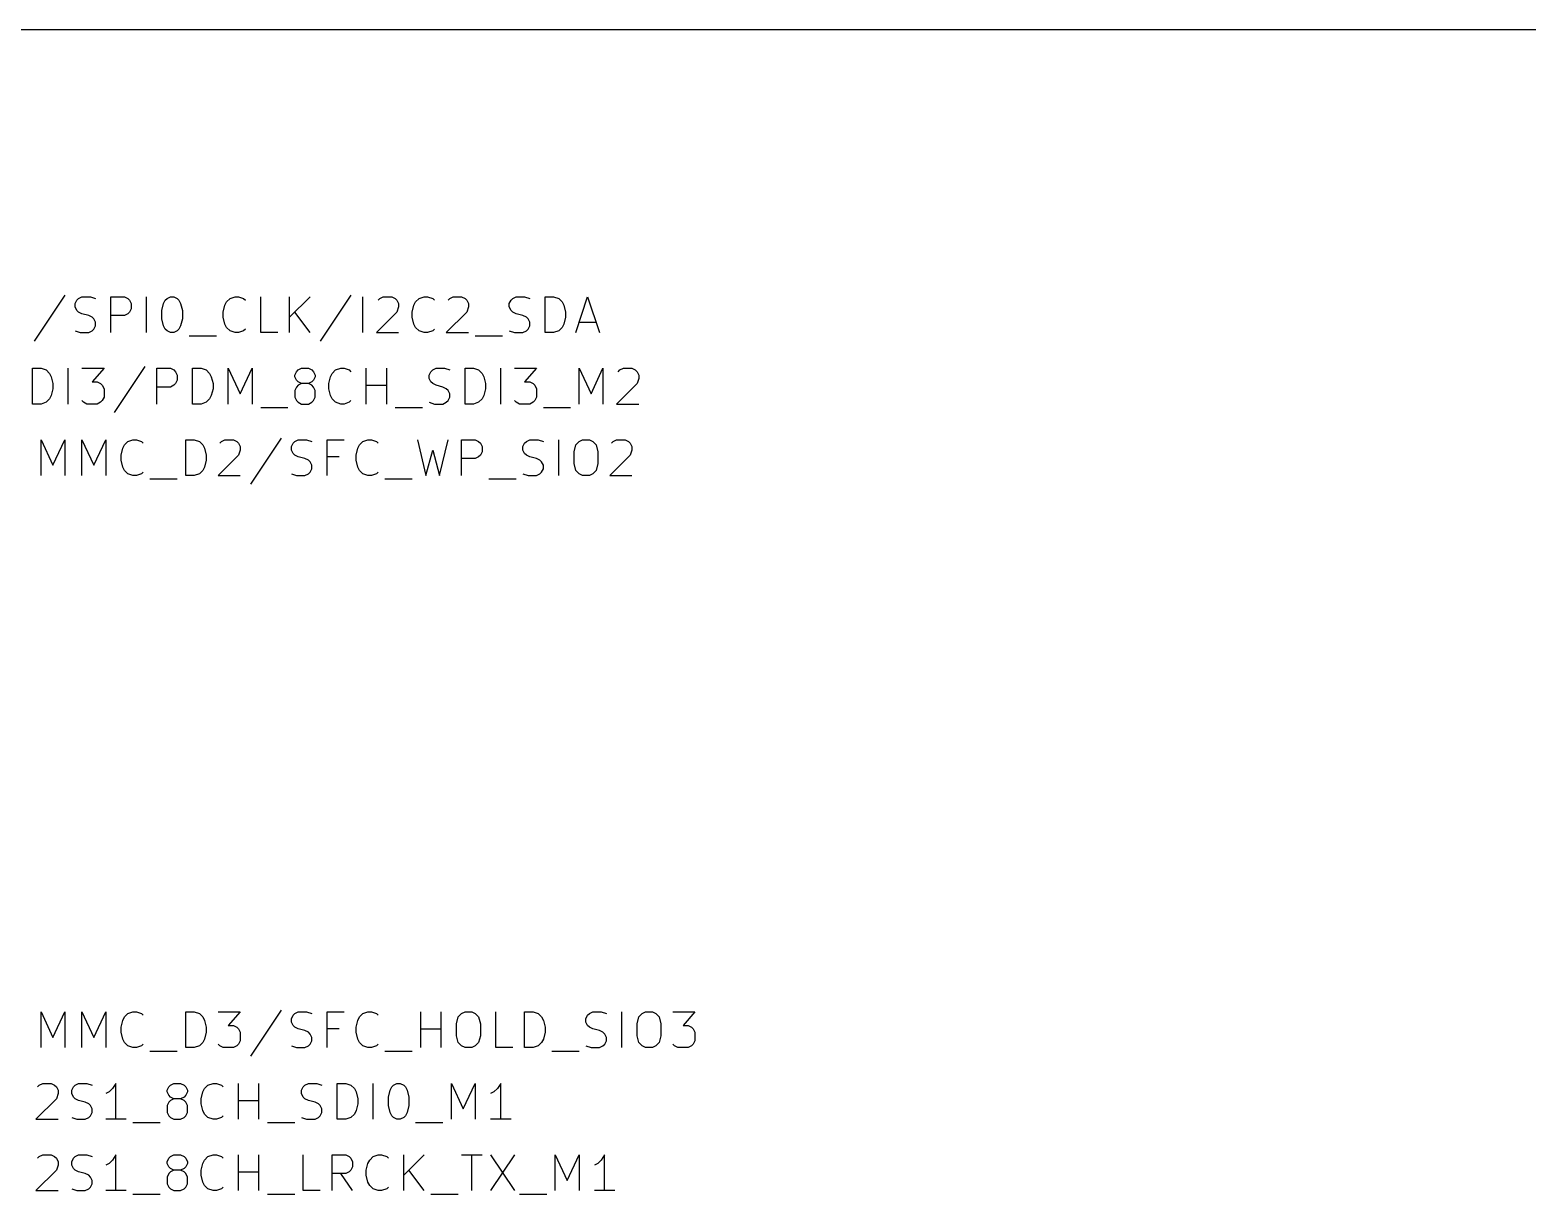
# Model space of a CAD drawing. Header units: millimetres. Extents: x 3 to 237, y -203 to -4.
# Drawn here: x 68.1 to 121.3, y -46.4 to -5.1 of the extents above; entities that cross this region are included whole.
import ezdxf

# ---------------------------------------------------------------- set-up
doc = ezdxf.new("R2010")
doc.units = ezdxf.units.MM
doc.layers.add('GREENSIXTYFIVE', color=129, linetype='CONTINUOUS')
doc.layers.add('RED', color=14, linetype='CONTINUOUS')

msp = doc.modelspace()

# ---------------------------------------------------------------- linework, layer by layer
at = {"layer": 'GREENSIXTYFIVE', "linetype": 'CONTINUOUS'}
for p, q in [((69.3299, -14.4971), (68.2413, -16.1299)), ((69.6928, -14.7994), (69.7532, -14.6785)), ((69.6928, -14.9204), (69.6928, -14.7994)), ((69.7532, -14.6785), (69.8137, -14.618)), ((69.8137, -14.618), (69.9347, -14.5575)), ((69.9347, -14.5575), (70.237, -14.5575)), ((70.237, -14.5575), (70.4185, -14.618)), ((70.9627, -15.8275), (70.9627, -14.5575)), ((70.9627, -14.5575), (71.4465, -14.5575)), ((71.4465, -14.5575), (71.5675, -14.618)), ((71.5675, -14.618), (71.628, -14.6785)), ((71.628, -14.6785), (71.6884, -14.7994)), ((71.6884, -14.7994), (71.6884, -14.9809)), ((72.2327, -15.8275), (72.2327, -14.5575)), ((72.7771, -15.0413), (72.8375, -14.7994)), ((72.8375, -14.7994), (72.898, -14.6785)), ((72.898, -14.6785), (72.9585, -14.618)), ((72.9585, -14.618), (73.0794, -14.5575)), ((73.0794, -14.5575), (73.2004, -14.5575)), ((73.2004, -14.5575), (73.3213, -14.618)), ((73.3213, -14.618), (73.3818, -14.6785)), ((73.3818, -14.6785), (73.4423, -14.7994)), ((73.4423, -14.7994), (73.5028, -15.0413)), ((74.9542, -15.1018), (75.0146, -14.8599)), ((75.0146, -14.8599), (75.0751, -14.739)), ((75.0751, -14.739), (75.1961, -14.618)), ((75.1961, -14.618), (75.3775, -14.5575)), ((75.3775, -14.5575), (75.4984, -14.5575)), ((75.4984, -14.5575), (75.6799, -14.618)), ((75.6799, -14.618), (75.7403, -14.6785)), ((76.2846, -15.8275), (76.2846, -14.5575)), ((77.3127, -15.8275), (77.3127, -14.5575)), ((78.0384, -14.5575), (77.3127, -15.2832)), ((79.4899, -14.4971), (78.4013, -16.1299)), ((79.9132, -15.8275), (79.9132, -14.5575)), ((80.4576, -14.6785), (80.518, -14.618)), ((80.518, -14.618), (80.639, -14.5575)), ((80.639, -14.5575), (80.9414, -14.5575)), ((80.9414, -14.5575), (81.0623, -14.618)), ((81.0623, -14.618), (81.1228, -14.6785)), ((81.1228, -14.6785), (81.1833, -14.7994)), ((81.1833, -14.7994), (81.1833, -14.9204)), ((81.6671, -15.1018), (81.7275, -14.8599)), ((81.7275, -14.8599), (81.788, -14.739)), ((81.788, -14.739), (81.909, -14.618)), ((81.909, -14.618), (82.0904, -14.5575)), ((82.0904, -14.5575), (82.2113, -14.5575)), ((82.2113, -14.5575), (82.3928, -14.618)), ((82.3928, -14.618), (82.4532, -14.6785)), ((82.9371, -14.6785), (82.9975, -14.618)), ((82.9975, -14.618), (83.1185, -14.5575)), ((83.1185, -14.5575), (83.4209, -14.5575)), ((83.4209, -14.5575), (83.5418, -14.618)), ((83.5418, -14.618), (83.6023, -14.6785)), ((83.6023, -14.6785), (83.6628, -14.7994)), ((83.6628, -14.7994), (83.6628, -14.9204)), ((85.1142, -14.7994), (85.1746, -14.6785)), ((85.1142, -14.9204), (85.1142, -14.7994)), ((85.1746, -14.6785), (85.2351, -14.618)), ((85.2351, -14.618), (85.3561, -14.5575)), ((85.3561, -14.5575), (85.6584, -14.5575)), ((85.6584, -14.5575), (85.8399, -14.618)), ((86.3841, -15.8275), (86.3841, -14.5575)), ((86.3841, -14.5575), (86.6865, -14.5575)), ((86.6865, -14.5575), (86.8679, -14.618)), ((86.8679, -14.618), (86.9889, -14.739)), ((86.9889, -14.739), (87.0494, -14.8599)), ((87.0494, -14.8599), (87.1098, -15.1018)), ((87.4727, -15.8275), (87.896, -14.5575)), ((87.896, -14.5575), (88.3194, -15.8275)), ((69.7532, -15.0413), (69.6928, -14.9204)), ((69.8137, -15.1018), (69.7532, -15.0413)), ((69.9347, -15.1623), (69.8137, -15.1018)), ((70.1766, -15.2228), (69.9347, -15.1623)), ((70.2975, -15.2832), (70.1766, -15.2228)), ((70.358, -15.3437), (70.2975, -15.2832)), ((70.4185, -15.4647), (70.358, -15.3437)), ((71.4465, -15.2228), (70.9627, -15.2228)), ((71.5675, -15.1623), (71.4465, -15.2228)), ((71.628, -15.1018), (71.5675, -15.1623)), ((71.6884, -14.9809), (71.628, -15.1018)), ((72.7771, -15.3437), (72.7771, -15.0413)), ((72.8375, -15.5856), (72.7771, -15.3437)), ((73.5028, -15.3437), (73.4423, -15.5856)), ((73.5028, -15.0413), (73.5028, -15.3437)), ((74.9542, -15.2832), (74.9542, -15.1018)), ((75.0146, -15.5251), (74.9542, -15.2832)), ((78.0384, -15.8275), (77.4942, -15.1018)), ((81.1228, -15.1018), (80.3971, -15.8275)), ((81.1833, -14.9204), (81.1228, -15.1018)), ((81.6671, -15.2832), (81.6671, -15.1018)), ((81.7275, -15.5251), (81.6671, -15.2832)), ((83.6023, -15.1018), (82.8766, -15.8275)), ((83.6628, -14.9204), (83.6023, -15.1018)), ((85.1746, -15.0413), (85.1142, -14.9204)), ((85.2351, -15.1018), (85.1746, -15.0413)), ((85.3561, -15.1623), (85.2351, -15.1018)), ((85.598, -15.2228), (85.3561, -15.1623)), ((85.7189, -15.2832), (85.598, -15.2228)), ((85.7794, -15.3437), (85.7189, -15.2832)), ((85.8399, -15.4647), (85.7794, -15.3437)), ((87.1098, -15.2832), (87.0494, -15.5251)), ((87.1098, -15.1018), (87.1098, -15.2832)), ((69.6928, -15.7671), (69.8742, -15.8275)), ((69.8742, -15.8275), (70.1766, -15.8275)), ((70.1766, -15.8275), (70.2975, -15.7671)), ((70.2975, -15.7671), (70.358, -15.7066)), ((70.358, -15.7066), (70.4185, -15.5856)), ((70.4185, -15.5856), (70.4185, -15.4647)), ((72.898, -15.7066), (72.8375, -15.5856)), ((72.9585, -15.7671), (72.898, -15.7066)), ((73.0794, -15.8275), (72.9585, -15.7671)), ((73.2004, -15.8275), (73.0794, -15.8275)), ((73.3213, -15.7671), (73.2004, -15.8275)), ((73.3818, -15.7066), (73.3213, -15.7671)), ((73.4423, -15.5856), (73.3818, -15.7066)), ((73.7447, -15.9485), (74.7123, -15.9485)), ((75.0751, -15.6461), (75.0146, -15.5251)), ((75.1961, -15.7671), (75.0751, -15.6461)), ((75.3775, -15.8275), (75.1961, -15.7671)), ((75.4984, -15.8275), (75.3775, -15.8275)), ((75.6799, -15.7671), (75.4984, -15.8275)), ((75.7403, -15.7066), (75.6799, -15.7671)), ((76.8894, -15.8275), (76.2846, -15.8275)), ((80.3971, -15.8275), (81.1833, -15.8275)), ((81.788, -15.6461), (81.7275, -15.5251)), ((81.909, -15.7671), (81.788, -15.6461)), ((82.0904, -15.8275), (81.909, -15.7671)), ((82.2113, -15.8275), (82.0904, -15.8275)), ((82.3928, -15.7671), (82.2113, -15.8275)), ((82.4532, -15.7066), (82.3928, -15.7671)), ((82.8766, -15.8275), (83.6628, -15.8275)), ((83.9047, -15.9485), (84.8723, -15.9485)), ((85.1142, -15.7671), (85.2956, -15.8275)), ((85.2956, -15.8275), (85.598, -15.8275)), ((85.598, -15.8275), (85.7189, -15.7671)), ((85.7189, -15.7671), (85.7794, -15.7066)), ((85.7794, -15.7066), (85.8399, -15.5856)), ((85.8399, -15.5856), (85.8399, -15.4647)), ((86.6865, -15.8275), (86.3841, -15.8275)), ((86.8679, -15.7671), (86.6865, -15.8275)), ((86.9889, -15.6461), (86.8679, -15.7671)), ((87.0494, -15.5251), (86.9889, -15.6461)), ((87.5937, -15.4647), (88.1984, -15.4647)), ((68.1807, -18.3675), (68.1807, -17.0975)), ((68.1807, -17.0975), (68.4831, -17.0975)), ((68.4831, -17.0975), (68.6645, -17.158)), ((68.6645, -17.158), (68.7855, -17.279)), ((68.7855, -17.279), (68.846, -17.3999)), ((68.846, -17.3999), (68.9064, -17.6418)), ((69.4507, -18.3675), (69.4507, -17.0975)), ((69.9346, -17.0975), (70.7208, -17.0975)), ((70.7208, -17.0975), (70.2974, -17.5813)), ((72.1722, -17.0371), (71.0836, -18.6699)), ((72.5955, -18.3675), (72.5955, -17.0975)), ((72.5955, -17.0975), (73.0793, -17.0975)), ((73.0793, -17.0975), (73.2003, -17.158)), ((73.2003, -17.158), (73.2608, -17.2185)), ((73.2608, -17.2185), (73.3212, -17.3394)), ((73.3212, -17.5209), (73.2608, -17.6418)), ((73.3212, -17.3394), (73.3212, -17.5209)), ((73.8655, -18.3675), (73.8655, -17.0975)), ((73.8655, -17.0975), (74.1679, -17.0975)), ((74.1679, -17.0975), (74.3493, -17.158)), ((74.3493, -17.158), (74.4703, -17.279)), ((74.4703, -17.279), (74.5308, -17.3999)), ((74.5308, -17.3999), (74.5912, -17.6418)), ((75.1355, -18.3675), (75.1355, -17.0975)), ((75.1355, -17.0975), (75.5589, -18.0047)), ((75.5589, -18.0047), (75.9822, -17.0975)), ((75.9822, -17.0975), (75.9822, -18.3675)), ((77.4941, -17.3394), (77.5545, -17.2185)), ((77.4941, -17.3999), (77.4941, -17.3394)), ((77.5545, -17.5209), (77.4941, -17.3999)), ((77.5545, -17.2185), (77.615, -17.158)), ((77.615, -17.5813), (77.5545, -17.5209)), ((77.615, -17.158), (77.736, -17.0975)), ((77.736, -17.0975), (77.9779, -17.0975)), ((77.9779, -17.0975), (78.0988, -17.158)), ((78.0988, -17.158), (78.1593, -17.2185)), ((78.1593, -17.5209), (78.0988, -17.5813)), ((78.1593, -17.2185), (78.2198, -17.3394)), ((78.2198, -17.3999), (78.1593, -17.5209)), ((78.2198, -17.3394), (78.2198, -17.3999)), ((78.7036, -17.6418), (78.764, -17.3999)), ((78.764, -17.3999), (78.8245, -17.279)), ((78.8245, -17.279), (78.9455, -17.158)), ((78.9455, -17.158), (79.1269, -17.0975)), ((79.1269, -17.0975), (79.2478, -17.0975)), ((79.2478, -17.0975), (79.4293, -17.158)), ((79.4293, -17.158), (79.4897, -17.2185)), ((80.034, -18.3675), (80.034, -17.0975)), ((80.7597, -18.3675), (80.7597, -17.0975)), ((82.2717, -17.3394), (82.3321, -17.2185)), ((82.2717, -17.4604), (82.2717, -17.3394)), ((82.3321, -17.5813), (82.2717, -17.4604)), ((82.3321, -17.2185), (82.3926, -17.158)), ((82.3926, -17.158), (82.5136, -17.0975)), ((82.5136, -17.0975), (82.8159, -17.0975)), ((82.8159, -17.0975), (82.9974, -17.158)), ((83.5416, -18.3675), (83.5416, -17.0975)), ((83.5416, -17.0975), (83.844, -17.0975)), ((83.844, -17.0975), (84.0254, -17.158)), ((84.0254, -17.158), (84.1464, -17.279)), ((84.1464, -17.279), (84.2069, -17.3999)), ((84.2069, -17.3999), (84.2673, -17.6418)), ((84.8116, -18.3675), (84.8116, -17.0975)), ((85.2955, -17.0975), (86.0817, -17.0975)), ((86.0817, -17.0975), (85.6583, -17.5813)), ((87.5935, -18.3675), (87.5935, -17.0975)), ((87.5935, -17.0975), (88.0169, -18.0047)), ((88.0169, -18.0047), (88.4402, -17.0975)), ((88.4402, -17.0975), (88.4402, -18.3675)), ((88.9845, -17.2185), (89.0449, -17.158)), ((89.0449, -17.158), (89.1659, -17.0975)), ((89.1659, -17.0975), (89.4683, -17.0975)), ((89.4683, -17.0975), (89.5892, -17.158)), ((89.5892, -17.158), (89.6497, -17.2185)), ((89.6497, -17.2185), (89.7102, -17.3394)), ((89.7102, -17.4604), (89.6497, -17.6418)), ((89.7102, -17.3394), (89.7102, -17.4604)), ((68.846, -18.0651), (68.7855, -18.1861)), ((68.9064, -17.8232), (68.846, -18.0651)), ((68.9064, -17.6418), (68.9064, -17.8232)), ((70.2974, -17.5813), (70.4789, -17.5813)), ((70.4789, -17.5813), (70.5998, -17.6418)), ((70.5998, -17.6418), (70.6603, -17.7023)), ((70.6603, -17.7023), (70.7208, -17.8232)), ((70.7208, -17.8232), (70.7208, -18.1256)), ((73.0793, -17.7628), (72.5955, -17.7628)), ((73.2003, -17.7023), (73.0793, -17.7628)), ((73.2608, -17.6418), (73.2003, -17.7023)), ((74.5308, -18.0651), (74.4703, -18.1861)), ((74.5912, -17.8232), (74.5308, -18.0651)), ((74.5912, -17.6418), (74.5912, -17.8232)), ((77.5545, -17.7628), (77.4941, -17.8837)), ((77.4941, -17.8837), (77.4941, -18.1256)), ((77.615, -17.7023), (77.5545, -17.7628)), ((77.736, -17.6418), (77.615, -17.5813)), ((77.736, -17.6418), (77.615, -17.7023)), ((77.9779, -17.6418), (77.736, -17.6418)), ((78.0988, -17.5813), (77.9779, -17.6418)), ((78.0988, -17.7023), (77.9779, -17.6418)), ((78.1593, -17.7628), (78.0988, -17.7023)), ((78.2198, -17.8837), (78.1593, -17.7628)), ((78.2198, -18.1256), (78.2198, -17.8837)), ((78.7036, -17.8232), (78.7036, -17.6418)), ((78.764, -18.0651), (78.7036, -17.8232)), ((78.8245, -18.1861), (78.764, -18.0651)), ((80.034, -17.7023), (80.7597, -17.7023)), ((82.3926, -17.6418), (82.3321, -17.5813)), ((82.5136, -17.7023), (82.3926, -17.6418)), ((82.7555, -17.7628), (82.5136, -17.7023)), ((82.8764, -17.8232), (82.7555, -17.7628)), ((82.9369, -17.8837), (82.8764, -17.8232)), ((82.9974, -18.0047), (82.9369, -17.8837)), ((82.9974, -18.1256), (82.9974, -18.0047)), ((84.2069, -18.0651), (84.1464, -18.1861)), ((84.2673, -17.8232), (84.2069, -18.0651)), ((84.2673, -17.6418), (84.2673, -17.8232)), ((85.6583, -17.5813), (85.8398, -17.5813)), ((85.8398, -17.5813), (85.9607, -17.6418)), ((85.9607, -17.6418), (86.0212, -17.7023)), ((86.0212, -17.7023), (86.0817, -17.8232)), ((86.0817, -17.8232), (86.0817, -18.1256)), ((89.6497, -17.6418), (88.924, -18.3675)), ((68.4831, -18.3675), (68.1807, -18.3675)), ((68.6645, -18.3071), (68.4831, -18.3675)), ((68.7855, -18.1861), (68.6645, -18.3071)), ((69.9951, -18.3071), (69.9346, -18.2466)), ((70.116, -18.3675), (69.9951, -18.3071)), ((70.4789, -18.3675), (70.116, -18.3675)), ((70.5998, -18.3071), (70.4789, -18.3675)), ((70.6603, -18.2466), (70.5998, -18.3071)), ((70.7208, -18.1256), (70.6603, -18.2466)), ((74.1679, -18.3675), (73.8655, -18.3675)), ((74.3493, -18.3071), (74.1679, -18.3675)), ((74.4703, -18.1861), (74.3493, -18.3071)), ((76.2846, -18.4885), (77.2522, -18.4885)), ((77.4941, -18.1256), (77.5545, -18.2466)), ((77.5545, -18.2466), (77.615, -18.3071)), ((77.615, -18.3071), (77.736, -18.3675)), ((77.736, -18.3675), (77.9779, -18.3675)), ((77.9779, -18.3675), (78.0988, -18.3071)), ((78.0988, -18.3071), (78.1593, -18.2466)), ((78.1593, -18.2466), (78.2198, -18.1256)), ((78.9455, -18.3071), (78.8245, -18.1861)), ((79.1269, -18.3675), (78.9455, -18.3071)), ((79.2478, -18.3675), (79.1269, -18.3675)), ((79.4293, -18.3071), (79.2478, -18.3675)), ((79.4897, -18.2466), (79.4293, -18.3071)), ((81.0622, -18.4885), (82.0298, -18.4885)), ((82.2717, -18.3071), (82.4531, -18.3675)), ((82.4531, -18.3675), (82.7555, -18.3675)), ((82.7555, -18.3675), (82.8764, -18.3071)), ((82.8764, -18.3071), (82.9369, -18.2466)), ((82.9369, -18.2466), (82.9974, -18.1256)), ((83.844, -18.3675), (83.5416, -18.3675)), ((84.0254, -18.3071), (83.844, -18.3675)), ((84.1464, -18.1861), (84.0254, -18.3071)), ((85.356, -18.3071), (85.2955, -18.2466)), ((85.4769, -18.3675), (85.356, -18.3071)), ((85.8398, -18.3675), (85.4769, -18.3675)), ((85.9607, -18.3071), (85.8398, -18.3675)), ((86.0212, -18.2466), (85.9607, -18.3071)), ((86.0817, -18.1256), (86.0212, -18.2466)), ((86.3236, -18.4885), (87.2912, -18.4885)), ((88.924, -18.3675), (89.7102, -18.3675)), ((68.4832, -20.9075), (68.4832, -19.6375)), ((68.4832, -19.6375), (68.9066, -20.5447)), ((68.9066, -20.5447), (69.3299, -19.6375)), ((69.3299, -19.6375), (69.3299, -20.9075)), ((69.9346, -20.9075), (69.9346, -19.6375)), ((69.9346, -19.6375), (70.358, -20.5447)), ((70.358, -20.5447), (70.7813, -19.6375)), ((70.7813, -19.6375), (70.7813, -20.9075)), ((71.5675, -19.698), (71.7489, -19.6375)), ((71.7489, -19.6375), (71.8698, -19.6375)), ((71.8698, -19.6375), (72.0513, -19.698)), ((73.6236, -20.9075), (73.6236, -19.6375)), ((73.6236, -19.6375), (73.926, -19.6375)), ((73.926, -19.6375), (74.1074, -19.698)), ((74.8936, -19.698), (75.0146, -19.6375)), ((75.0146, -19.6375), (75.317, -19.6375)), ((75.317, -19.6375), (75.4379, -19.698)), ((77.0103, -19.5771), (75.9217, -21.2099)), ((77.4941, -19.698), (77.6151, -19.6375)), ((77.6151, -19.6375), (77.9174, -19.6375)), ((77.9174, -19.6375), (78.0989, -19.698)), ((78.6431, -20.9075), (78.6431, -19.6375)), ((78.6431, -19.6375), (79.2479, -19.6375)), ((79.9132, -19.698), (80.0946, -19.6375)), ((80.0946, -19.6375), (80.2155, -19.6375)), ((80.2155, -19.6375), (80.397, -19.698)), ((81.8484, -19.6375), (82.1508, -20.9075)), ((82.6346, -20.9075), (82.937, -19.6375)), ((83.4207, -20.9075), (83.4207, -19.6375)), ((83.4207, -19.6375), (83.9045, -19.6375)), ((83.9045, -19.6375), (84.0255, -19.698)), ((85.7188, -19.698), (85.8398, -19.6375)), ((85.8398, -19.6375), (86.1421, -19.6375)), ((86.1421, -19.6375), (86.3236, -19.698)), ((86.8678, -20.9075), (86.8678, -19.6375)), ((87.5936, -19.698), (87.7145, -19.6375)), ((87.7145, -19.6375), (87.9564, -19.6375)), ((87.9564, -19.6375), (88.0774, -19.698)), ((88.8031, -19.698), (88.9241, -19.6375)), ((88.9241, -19.6375), (89.2265, -19.6375)), ((89.2265, -19.6375), (89.3474, -19.698)), ((71.3256, -20.1818), (71.386, -19.9399)), ((71.3256, -20.3632), (71.3256, -20.1818)), ((71.386, -19.9399), (71.4465, -19.819)), ((71.4465, -19.819), (71.5675, -19.698)), ((72.0513, -19.698), (72.1117, -19.7585)), ((74.1074, -19.698), (74.2284, -19.819)), ((74.2284, -19.819), (74.2889, -19.9399)), ((74.2889, -19.9399), (74.3493, -20.1818)), ((74.3493, -20.1818), (74.3493, -20.3632)), ((75.4984, -20.1818), (74.7727, -20.9075)), ((74.8332, -19.7585), (74.8936, -19.698)), ((75.4379, -19.698), (75.4984, -19.7585)), ((75.4984, -19.7585), (75.5589, -19.8794)), ((75.5589, -20.0004), (75.4984, -20.1818)), ((75.5589, -19.8794), (75.5589, -20.0004)), ((77.3732, -19.8794), (77.4336, -19.7585)), ((77.3732, -20.0004), (77.3732, -19.8794)), ((77.4336, -20.1213), (77.3732, -20.0004)), ((77.4336, -19.7585), (77.4941, -19.698)), ((77.4941, -20.1818), (77.4336, -20.1213)), ((77.6151, -20.2423), (77.4941, -20.1818)), ((79.6713, -20.1818), (79.7317, -19.9399)), ((79.6713, -20.3632), (79.6713, -20.1818)), ((79.7317, -19.9399), (79.7922, -19.819)), ((79.7922, -19.819), (79.9132, -19.698)), ((80.397, -19.698), (80.4574, -19.7585)), ((82.1508, -20.9075), (82.3927, -20.0004)), ((82.3927, -20.0004), (82.6346, -20.9075)), ((84.0255, -19.698), (84.086, -19.7585)), ((84.086, -20.1818), (84.0255, -20.2423)), ((84.086, -19.7585), (84.1464, -19.8794)), ((84.1464, -20.0609), (84.086, -20.1818)), ((84.1464, -19.8794), (84.1464, -20.0609)), ((85.5979, -19.8794), (85.6583, -19.7585)), ((85.5979, -20.0004), (85.5979, -19.8794)), ((85.6583, -20.1213), (85.5979, -20.0004)), ((85.6583, -19.7585), (85.7188, -19.698)), ((85.7188, -20.1818), (85.6583, -20.1213)), ((85.8398, -20.2423), (85.7188, -20.1818)), ((87.4122, -20.0609), (87.4726, -19.819)), ((87.4122, -20.4842), (87.4122, -20.0609)), ((87.4726, -19.819), (87.5936, -19.698)), ((88.0774, -19.698), (88.1983, -19.819)), ((88.1983, -19.819), (88.2588, -20.0609)), ((88.2588, -20.0609), (88.2588, -20.4842)), ((89.4079, -20.1818), (88.6822, -20.9075)), ((88.7427, -19.7585), (88.8031, -19.698)), ((89.3474, -19.698), (89.4079, -19.7585)), ((89.4079, -19.7585), (89.4684, -19.8794)), ((89.4684, -20.0004), (89.4079, -20.1818)), ((89.4684, -19.8794), (89.4684, -20.0004)), ((71.386, -20.6051), (71.3256, -20.3632)), ((71.4465, -20.7261), (71.386, -20.6051)), ((71.5675, -20.8471), (71.4465, -20.7261)), ((74.2284, -20.7261), (74.1074, -20.8471)), ((74.2889, -20.6051), (74.2284, -20.7261)), ((74.3493, -20.3632), (74.2889, -20.6051)), ((77.857, -20.3028), (77.6151, -20.2423)), ((77.9779, -20.3632), (77.857, -20.3028)), ((78.0384, -20.4237), (77.9779, -20.3632)), ((78.0989, -20.5447), (78.0384, -20.4237)), ((78.0384, -20.7866), (78.0989, -20.6656)), ((78.0989, -20.6656), (78.0989, -20.5447)), ((79.0665, -20.2423), (78.6431, -20.2423)), ((79.7317, -20.6051), (79.6713, -20.3632)), ((79.7922, -20.7261), (79.7317, -20.6051)), ((79.9132, -20.8471), (79.7922, -20.7261)), ((83.9045, -20.3028), (83.4207, -20.3028)), ((84.0255, -20.2423), (83.9045, -20.3028)), ((86.0817, -20.3028), (85.8398, -20.2423)), ((86.2026, -20.3632), (86.0817, -20.3028)), ((86.2631, -20.4237), (86.2026, -20.3632)), ((86.3236, -20.5447), (86.2631, -20.4237)), ((86.2631, -20.7866), (86.3236, -20.6656)), ((86.3236, -20.6656), (86.3236, -20.5447)), ((87.4726, -20.7261), (87.4122, -20.4842)), ((87.5936, -20.8471), (87.4726, -20.7261)), ((88.1983, -20.7261), (88.0774, -20.8471)), ((88.2588, -20.4842), (88.1983, -20.7261)), ((71.7489, -20.9075), (71.5675, -20.8471)), ((71.8698, -20.9075), (71.7489, -20.9075)), ((72.0513, -20.8471), (71.8698, -20.9075)), ((72.1117, -20.7866), (72.0513, -20.8471)), ((72.3537, -21.0285), (73.3213, -21.0285)), ((73.926, -20.9075), (73.6236, -20.9075)), ((74.1074, -20.8471), (73.926, -20.9075)), ((74.7727, -20.9075), (75.5589, -20.9075)), ((77.3732, -20.8471), (77.5546, -20.9075)), ((77.5546, -20.9075), (77.857, -20.9075)), ((77.857, -20.9075), (77.9779, -20.8471)), ((77.9779, -20.8471), (78.0384, -20.7866)), ((80.0946, -20.9075), (79.9132, -20.8471)), ((80.2155, -20.9075), (80.0946, -20.9075)), ((80.397, -20.8471), (80.2155, -20.9075)), ((80.4574, -20.7866), (80.397, -20.8471)), ((80.6994, -21.0285), (81.667, -21.0285)), ((84.3884, -21.0285), (85.356, -21.0285)), ((85.5979, -20.8471), (85.7793, -20.9075)), ((85.7793, -20.9075), (86.0817, -20.9075)), ((86.0817, -20.9075), (86.2026, -20.8471)), ((86.2026, -20.8471), (86.2631, -20.7866)), ((87.7145, -20.9075), (87.5936, -20.8471)), ((87.9564, -20.9075), (87.7145, -20.9075)), ((88.0774, -20.8471), (87.9564, -20.9075)), ((88.6822, -20.9075), (89.4684, -20.9075)), ((68.4832, -41.2275), (68.4832, -39.9575)), ((68.4832, -39.9575), (68.9066, -40.8647)), ((68.9066, -40.8647), (69.3299, -39.9575)), ((69.3299, -39.9575), (69.3299, -41.2275)), ((69.9346, -41.2275), (69.9346, -39.9575)), ((69.9346, -39.9575), (70.358, -40.8647)), ((70.358, -40.8647), (70.7813, -39.9575)), ((70.7813, -39.9575), (70.7813, -41.2275)), ((71.3256, -40.5018), (71.386, -40.2599)), ((71.386, -40.2599), (71.4465, -40.139)), ((71.4465, -40.139), (71.5675, -40.018)), ((71.5675, -40.018), (71.7489, -39.9575)), ((71.7489, -39.9575), (71.8698, -39.9575)), ((71.8698, -39.9575), (72.0513, -40.018)), ((72.0513, -40.018), (72.1117, -40.0785)), ((73.6236, -41.2275), (73.6236, -39.9575)), ((73.6236, -39.9575), (73.926, -39.9575)), ((73.926, -39.9575), (74.1074, -40.018)), ((74.1074, -40.018), (74.2284, -40.139)), ((74.2284, -40.139), (74.2889, -40.2599)), ((74.2889, -40.2599), (74.3493, -40.5018)), ((74.7727, -39.9575), (75.5589, -39.9575)), ((75.5589, -39.9575), (75.1355, -40.4413)), ((77.0103, -39.8971), (75.9217, -41.5299)), ((77.3732, -40.1994), (77.4336, -40.0785)), ((77.3732, -40.3204), (77.3732, -40.1994)), ((77.4336, -40.4413), (77.3732, -40.3204)), ((77.4336, -40.0785), (77.4941, -40.018)), ((77.4941, -40.018), (77.6151, -39.9575)), ((77.6151, -39.9575), (77.9174, -39.9575)), ((77.9174, -39.9575), (78.0989, -40.018)), ((78.6431, -41.2275), (78.6431, -39.9575)), ((78.6431, -39.9575), (79.2479, -39.9575)), ((79.6713, -40.5018), (79.7317, -40.2599)), ((79.7317, -40.2599), (79.7922, -40.139)), ((79.7922, -40.139), (79.9132, -40.018)), ((79.9132, -40.018), (80.0946, -39.9575)), ((80.0946, -39.9575), (80.2155, -39.9575)), ((80.2155, -39.9575), (80.397, -40.018)), ((80.397, -40.018), (80.4574, -40.0785)), ((81.9693, -41.2275), (81.9693, -39.9575)), ((82.695, -41.2275), (82.695, -39.9575)), ((83.2394, -40.3809), (83.2998, -40.139)), ((83.2394, -40.8042), (83.2394, -40.3809)), ((83.2998, -40.139), (83.4208, -40.018)), ((83.4208, -40.018), (83.5417, -39.9575)), ((83.5417, -39.9575), (83.7836, -39.9575)), ((83.7836, -39.9575), (83.9046, -40.018)), ((83.9046, -40.018), (84.0255, -40.139)), ((84.0255, -40.139), (84.086, -40.3809)), ((84.086, -40.3809), (84.086, -40.8042)), ((84.6303, -41.2275), (84.6303, -39.9575)), ((85.6584, -41.2275), (85.6584, -39.9575)), ((85.6584, -39.9575), (85.9608, -39.9575)), ((85.9608, -39.9575), (86.1422, -40.018)), ((86.1422, -40.018), (86.2632, -40.139)), ((86.2632, -40.139), (86.3237, -40.2599)), ((86.3237, -40.2599), (86.3841, -40.5018)), ((87.8356, -40.1994), (87.896, -40.0785)), ((87.8356, -40.3204), (87.8356, -40.1994)), ((87.896, -40.4413), (87.8356, -40.3204)), ((87.896, -40.0785), (87.9565, -40.018)), ((87.9565, -40.018), (88.0775, -39.9575)), ((88.0775, -39.9575), (88.3798, -39.9575)), ((88.3798, -39.9575), (88.5613, -40.018)), ((89.1055, -41.2275), (89.1055, -39.9575)), ((89.6499, -40.3809), (89.7103, -40.139)), ((89.6499, -40.8042), (89.6499, -40.3809)), ((89.7103, -40.139), (89.8313, -40.018)), ((89.8313, -40.018), (89.9522, -39.9575)), ((89.9522, -39.9575), (90.1941, -39.9575)), ((90.1941, -39.9575), (90.3151, -40.018)), ((90.3151, -40.018), (90.436, -40.139)), ((90.436, -40.139), (90.4965, -40.3809)), ((90.4965, -40.3809), (90.4965, -40.8042)), ((90.9199, -39.9575), (91.7061, -39.9575)), ((91.7061, -39.9575), (91.2827, -40.4413)), ((71.3256, -40.6832), (71.3256, -40.5018)), ((71.386, -40.9251), (71.3256, -40.6832)), ((71.4465, -41.0461), (71.386, -40.9251)), ((74.2889, -40.9251), (74.2284, -41.0461)), ((74.3493, -40.6832), (74.2889, -40.9251)), ((74.3493, -40.5018), (74.3493, -40.6832)), ((75.1355, -40.4413), (75.317, -40.4413)), ((75.317, -40.4413), (75.4379, -40.5018)), ((75.4379, -40.5018), (75.4984, -40.5623)), ((75.4984, -40.5623), (75.5589, -40.6832)), ((75.5589, -40.6832), (75.5589, -40.9856)), ((77.4941, -40.5018), (77.4336, -40.4413)), ((77.6151, -40.5623), (77.4941, -40.5018)), ((77.857, -40.6228), (77.6151, -40.5623)), ((77.9779, -40.6832), (77.857, -40.6228)), ((78.0384, -40.7437), (77.9779, -40.6832)), ((78.0989, -40.8647), (78.0384, -40.7437)), ((78.0989, -40.9856), (78.0989, -40.8647)), ((79.0665, -40.5623), (78.6431, -40.5623)), ((79.6713, -40.6832), (79.6713, -40.5018)), ((79.7317, -40.9251), (79.6713, -40.6832)), ((79.7922, -41.0461), (79.7317, -40.9251)), ((81.9693, -40.5623), (82.695, -40.5623)), ((83.2998, -41.0461), (83.2394, -40.8042)), ((84.086, -40.8042), (84.0255, -41.0461)), ((86.3237, -40.9251), (86.2632, -41.0461)), ((86.3841, -40.6832), (86.3237, -40.9251)), ((86.3841, -40.5018), (86.3841, -40.6832)), ((87.9565, -40.5018), (87.896, -40.4413)), ((88.0775, -40.5623), (87.9565, -40.5018)), ((88.3194, -40.6228), (88.0775, -40.5623)), ((88.4403, -40.6832), (88.3194, -40.6228)), ((88.5008, -40.7437), (88.4403, -40.6832)), ((88.5613, -40.8647), (88.5008, -40.7437)), ((88.5613, -40.9856), (88.5613, -40.8647)), ((89.7103, -41.0461), (89.6499, -40.8042)), ((90.4965, -40.8042), (90.436, -41.0461)), ((91.2827, -40.4413), (91.4642, -40.4413)), ((91.4642, -40.4413), (91.5851, -40.5018)), ((91.5851, -40.5018), (91.6456, -40.5623)), ((91.6456, -40.5623), (91.7061, -40.6832)), ((91.7061, -40.6832), (91.7061, -40.9856)), ((71.5675, -41.1671), (71.4465, -41.0461)), ((71.7489, -41.2275), (71.5675, -41.1671)), ((71.8698, -41.2275), (71.7489, -41.2275)), ((72.0513, -41.1671), (71.8698, -41.2275)), ((72.1117, -41.1066), (72.0513, -41.1671)), ((72.3537, -41.3485), (73.3213, -41.3485)), ((73.926, -41.2275), (73.6236, -41.2275)), ((74.1074, -41.1671), (73.926, -41.2275)), ((74.2284, -41.0461), (74.1074, -41.1671)), ((74.8332, -41.1671), (74.7727, -41.1066)), ((74.9541, -41.2275), (74.8332, -41.1671)), ((75.317, -41.2275), (74.9541, -41.2275)), ((75.4379, -41.1671), (75.317, -41.2275)), ((75.4984, -41.1066), (75.4379, -41.1671)), ((75.5589, -40.9856), (75.4984, -41.1066)), ((77.3732, -41.1671), (77.5546, -41.2275)), ((77.5546, -41.2275), (77.857, -41.2275)), ((77.857, -41.2275), (77.9779, -41.1671)), ((77.9779, -41.1671), (78.0384, -41.1066)), ((78.0384, -41.1066), (78.0989, -40.9856)), ((79.9132, -41.1671), (79.7922, -41.0461)), ((80.0946, -41.2275), (79.9132, -41.1671)), ((80.2155, -41.2275), (80.0946, -41.2275)), ((80.397, -41.1671), (80.2155, -41.2275)), ((80.4574, -41.1066), (80.397, -41.1671)), ((80.6994, -41.3485), (81.667, -41.3485)), ((83.4208, -41.1671), (83.2998, -41.0461)), ((83.5417, -41.2275), (83.4208, -41.1671)), ((83.7836, -41.2275), (83.5417, -41.2275)), ((83.9046, -41.1671), (83.7836, -41.2275)), ((84.0255, -41.0461), (83.9046, -41.1671)), ((85.2351, -41.2275), (84.6303, -41.2275)), ((85.9608, -41.2275), (85.6584, -41.2275)), ((86.1422, -41.1671), (85.9608, -41.2275)), ((86.2632, -41.0461), (86.1422, -41.1671)), ((86.6261, -41.3485), (87.5937, -41.3485)), ((87.8356, -41.1671), (88.017, -41.2275)), ((88.017, -41.2275), (88.3194, -41.2275)), ((88.3194, -41.2275), (88.4403, -41.1671)), ((88.4403, -41.1671), (88.5008, -41.1066)), ((88.5008, -41.1066), (88.5613, -40.9856)), ((89.8313, -41.1671), (89.7103, -41.0461)), ((89.9522, -41.2275), (89.8313, -41.1671)), ((90.1941, -41.2275), (89.9522, -41.2275)), ((90.3151, -41.1671), (90.1941, -41.2275)), ((90.436, -41.0461), (90.3151, -41.1671)), ((90.9804, -41.1671), (90.9199, -41.1066)), ((91.1013, -41.2275), (90.9804, -41.1671)), ((91.4642, -41.2275), (91.1013, -41.2275)), ((91.5851, -41.1671), (91.4642, -41.2275)), ((91.6456, -41.1066), (91.5851, -41.1671)), ((91.7061, -40.9856), (91.6456, -41.1066)), ((68.4227, -42.558), (68.5437, -42.4975)), ((68.5437, -42.4975), (68.8461, -42.4975)), ((68.8461, -42.4975), (68.967, -42.558)), ((69.6927, -42.558), (69.8137, -42.4975)), ((69.8137, -42.4975), (70.116, -42.4975)), ((70.116, -42.4975), (70.2975, -42.558)), ((71.1441, -42.4975), (71.0232, -42.679)), ((71.1441, -43.7675), (71.1441, -42.4975)), ((73.0793, -42.558), (73.2003, -42.4975)), ((73.2003, -42.4975), (73.4422, -42.4975)), ((73.4422, -42.4975), (73.5631, -42.558)), ((74.4098, -42.558), (74.5912, -42.4975)), ((74.5912, -42.4975), (74.7121, -42.4975)), ((74.7121, -42.4975), (74.8936, -42.558)), ((75.4983, -43.7675), (75.4983, -42.4975)), ((76.224, -43.7675), (76.224, -42.4975)), ((77.8569, -42.558), (77.9779, -42.4975)), ((77.9779, -42.4975), (78.2802, -42.4975)), ((78.2802, -42.4975), (78.4617, -42.558)), ((79.0059, -43.7675), (79.0059, -42.4975)), ((79.0059, -42.4975), (79.3083, -42.4975)), ((79.3083, -42.4975), (79.4897, -42.558)), ((80.2759, -43.7675), (80.2759, -42.4975)), ((81.0017, -42.558), (81.1226, -42.4975)), ((81.1226, -42.4975), (81.2436, -42.4975)), ((81.2436, -42.4975), (81.3645, -42.558)), ((83.0578, -43.7675), (83.0578, -42.4975)), ((83.0578, -42.4975), (83.4812, -43.4047)), ((83.4812, -43.4047), (83.9045, -42.4975)), ((83.9045, -42.4975), (83.9045, -43.7675)), ((84.8116, -42.4975), (84.6907, -42.679)), ((84.8116, -43.7675), (84.8116, -42.4975)), ((69.0275, -43.0418), (68.3018, -43.7675)), ((68.3623, -42.6185), (68.4227, -42.558)), ((68.967, -42.558), (69.0275, -42.6185)), ((69.0275, -42.6185), (69.088, -42.7394)), ((69.088, -42.8604), (69.0275, -43.0418)), ((69.088, -42.7394), (69.088, -42.8604)), ((69.5718, -42.7394), (69.6322, -42.6185)), ((69.5718, -42.8604), (69.5718, -42.7394)), ((69.6322, -42.9813), (69.5718, -42.8604)), ((69.6322, -42.6185), (69.6927, -42.558)), ((69.6927, -43.0418), (69.6322, -42.9813)), ((69.8137, -43.1023), (69.6927, -43.0418)), ((70.9022, -42.7999), (70.7813, -42.8604)), ((71.0232, -42.679), (70.9022, -42.7999)), ((72.9584, -42.7394), (73.0188, -42.6185)), ((72.9584, -42.7999), (72.9584, -42.7394)), ((73.0188, -42.9209), (72.9584, -42.7999)), ((73.0188, -42.6185), (73.0793, -42.558)), ((73.0793, -42.9813), (73.0188, -42.9209)), ((73.2003, -43.0418), (73.0793, -42.9813)), ((73.2003, -43.0418), (73.0793, -43.1023)), ((73.4422, -43.0418), (73.2003, -43.0418)), ((73.5631, -42.9813), (73.4422, -43.0418)), ((73.5631, -43.1023), (73.4422, -43.0418)), ((73.5631, -42.558), (73.6236, -42.6185)), ((73.6236, -42.9209), (73.5631, -42.9813)), ((73.6236, -42.6185), (73.6841, -42.7394)), ((73.6841, -42.7999), (73.6236, -42.9209)), ((73.6841, -42.7394), (73.6841, -42.7999)), ((74.1679, -43.0418), (74.2283, -42.7999)), ((74.1679, -43.2232), (74.1679, -43.0418)), ((74.2283, -42.7999), (74.2888, -42.679)), ((74.2888, -42.679), (74.4098, -42.558)), ((74.8936, -42.558), (74.954, -42.6185)), ((77.736, -42.7394), (77.7964, -42.6185)), ((77.736, -42.8604), (77.736, -42.7394)), ((77.7964, -42.9813), (77.736, -42.8604)), ((77.7964, -42.6185), (77.8569, -42.558)), ((77.8569, -43.0418), (77.7964, -42.9813)), ((77.9779, -43.1023), (77.8569, -43.0418)), ((79.4897, -42.558), (79.6107, -42.679)), ((79.6107, -42.679), (79.6712, -42.7999)), ((79.6712, -42.7999), (79.7316, -43.0418)), ((79.7316, -43.0418), (79.7316, -43.2232)), ((80.8203, -42.9813), (80.8807, -42.7394)), ((80.8203, -43.2837), (80.8203, -42.9813)), ((80.8807, -42.7394), (80.9412, -42.6185)), ((80.9412, -42.6185), (81.0017, -42.558)), ((81.3645, -42.558), (81.425, -42.6185)), ((81.425, -42.6185), (81.4855, -42.7394)), ((81.4855, -42.7394), (81.546, -42.9813)), ((81.546, -42.9813), (81.546, -43.2837)), ((84.5697, -42.7999), (84.4488, -42.8604)), ((84.6907, -42.679), (84.5697, -42.7999)), ((70.0556, -43.1628), (69.8137, -43.1023)), ((70.1765, -43.2232), (70.0556, -43.1628)), ((70.237, -43.2837), (70.1765, -43.2232)), ((70.2975, -43.4047), (70.237, -43.2837)), ((70.237, -43.6466), (70.2975, -43.5256)), ((70.2975, -43.5256), (70.2975, -43.4047)), ((73.0188, -43.1628), (72.9584, -43.2837)), ((72.9584, -43.2837), (72.9584, -43.5256)), ((72.9584, -43.5256), (73.0188, -43.6466)), ((73.0793, -43.1023), (73.0188, -43.1628)), ((73.6236, -43.1628), (73.5631, -43.1023)), ((73.6841, -43.2837), (73.6236, -43.1628)), ((73.6236, -43.6466), (73.6841, -43.5256)), ((73.6841, -43.5256), (73.6841, -43.2837)), ((74.2283, -43.4651), (74.1679, -43.2232)), ((74.2888, -43.5861), (74.2283, -43.4651)), ((74.4098, -43.7071), (74.2888, -43.5861)), ((75.4983, -43.1023), (76.224, -43.1023)), ((78.2198, -43.1628), (77.9779, -43.1023)), ((78.3407, -43.2232), (78.2198, -43.1628)), ((78.4012, -43.2837), (78.3407, -43.2232)), ((78.4617, -43.4047), (78.4012, -43.2837)), ((78.4012, -43.6466), (78.4617, -43.5256)), ((78.4617, -43.5256), (78.4617, -43.4047)), ((79.6107, -43.5861), (79.4897, -43.7071)), ((79.6712, -43.4651), (79.6107, -43.5861)), ((79.7316, -43.2232), (79.6712, -43.4651)), ((80.8807, -43.5256), (80.8203, -43.2837)), ((80.9412, -43.6466), (80.8807, -43.5256)), ((81.4855, -43.5256), (81.425, -43.6466)), ((81.546, -43.2837), (81.4855, -43.5256)), ((68.3018, -43.7675), (69.088, -43.7675)), ((69.5718, -43.7071), (69.7532, -43.7675)), ((69.7532, -43.7675), (70.0556, -43.7675)), ((70.0556, -43.7675), (70.1765, -43.7071)), ((70.1765, -43.7071), (70.237, -43.6466)), ((71.507, -43.7675), (70.7813, -43.7675)), ((71.7489, -43.8885), (72.7165, -43.8885)), ((73.0188, -43.6466), (73.0793, -43.7071)), ((73.0793, -43.7071), (73.2003, -43.7675)), ((73.2003, -43.7675), (73.4422, -43.7675)), ((73.4422, -43.7675), (73.5631, -43.7071)), ((73.5631, -43.7071), (73.6236, -43.6466)), ((74.5912, -43.7675), (74.4098, -43.7071)), ((74.7121, -43.7675), (74.5912, -43.7675)), ((74.8936, -43.7071), (74.7121, -43.7675)), ((74.954, -43.6466), (74.8936, -43.7071)), ((76.5265, -43.8885), (77.4941, -43.8885)), ((77.736, -43.7071), (77.9174, -43.7675)), ((77.9174, -43.7675), (78.2198, -43.7675)), ((78.2198, -43.7675), (78.3407, -43.7071)), ((78.3407, -43.7071), (78.4012, -43.6466)), ((79.3083, -43.7675), (79.0059, -43.7675)), ((79.4897, -43.7071), (79.3083, -43.7675)), ((81.0017, -43.7071), (80.9412, -43.6466)), ((81.1226, -43.7675), (81.0017, -43.7071)), ((81.2436, -43.7675), (81.1226, -43.7675)), ((81.3645, -43.7071), (81.2436, -43.7675)), ((81.425, -43.6466), (81.3645, -43.7071)), ((81.7879, -43.8885), (82.7555, -43.8885)), ((85.1745, -43.7675), (84.4488, -43.7675)), ((68.3623, -45.1585), (68.4227, -45.098)), ((68.4227, -45.098), (68.5437, -45.0375)), ((68.5437, -45.0375), (68.8461, -45.0375)), ((68.8461, -45.0375), (68.967, -45.098)), ((68.967, -45.098), (69.0275, -45.1585)), ((69.0275, -45.1585), (69.088, -45.2794)), ((69.5718, -45.2794), (69.6322, -45.1585)), ((69.6322, -45.1585), (69.6927, -45.098)), ((69.6927, -45.098), (69.8137, -45.0375)), ((69.8137, -45.0375), (70.116, -45.0375)), ((70.116, -45.0375), (70.2975, -45.098)), ((71.1441, -45.0375), (71.0232, -45.219)), ((71.1441, -46.3075), (71.1441, -45.0375)), ((72.9584, -45.2794), (73.0188, -45.1585)), ((73.0188, -45.1585), (73.0793, -45.098)), ((73.0793, -45.098), (73.2003, -45.0375)), ((73.2003, -45.0375), (73.4422, -45.0375)), ((73.4422, -45.0375), (73.5631, -45.098)), ((73.5631, -45.098), (73.6236, -45.1585)), ((73.6236, -45.1585), (73.6841, -45.2794)), ((74.2888, -45.219), (74.4098, -45.098)), ((74.4098, -45.098), (74.5912, -45.0375)), ((74.5912, -45.0375), (74.7121, -45.0375)), ((74.7121, -45.0375), (74.8936, -45.098)), ((74.8936, -45.098), (74.954, -45.1585)), ((75.4983, -46.3075), (75.4983, -45.0375)), ((76.224, -46.3075), (76.224, -45.0375)), ((77.7964, -46.3075), (77.7964, -45.0375)), ((78.8245, -46.3075), (78.8245, -45.0375)), ((78.8245, -45.0375), (79.3083, -45.0375)), ((79.3083, -45.0375), (79.4293, -45.098)), ((79.4293, -45.098), (79.4898, -45.1585)), ((79.4898, -45.1585), (79.5502, -45.2794)), ((80.155, -45.219), (80.276, -45.098)), ((80.276, -45.098), (80.4574, -45.0375)), ((80.4574, -45.0375), (80.5783, -45.0375)), ((80.5783, -45.0375), (80.7598, -45.098)), ((80.7598, -45.098), (80.8202, -45.1585)), ((81.3645, -46.3075), (81.3645, -45.0375)), ((82.0902, -45.0375), (81.3645, -45.7632)), ((83.4207, -45.0375), (84.1464, -45.0375)), ((83.7836, -46.3075), (83.7836, -45.0375)), ((84.4488, -45.0375), (85.2954, -46.3075)), ((85.2954, -45.0375), (84.4488, -46.3075)), ((86.7468, -46.3075), (86.7468, -45.0375)), ((86.7468, -45.0375), (87.1702, -45.9447)), ((87.1702, -45.9447), (87.5935, -45.0375)), ((87.5935, -45.0375), (87.5935, -46.3075)), ((88.5006, -45.0375), (88.3797, -45.219)), ((88.5006, -46.3075), (88.5006, -45.0375)), ((69.0275, -45.5818), (68.3018, -46.3075)), ((69.088, -45.4004), (69.0275, -45.5818)), ((69.088, -45.2794), (69.088, -45.4004)), ((69.5718, -45.4004), (69.5718, -45.2794)), ((69.6322, -45.5213), (69.5718, -45.4004)), ((69.6927, -45.5818), (69.6322, -45.5213)), ((69.8137, -45.6423), (69.6927, -45.5818)), ((70.0556, -45.7028), (69.8137, -45.6423)), ((70.1765, -45.7632), (70.0556, -45.7028)), ((70.9022, -45.3399), (70.7813, -45.4004)), ((71.0232, -45.219), (70.9022, -45.3399)), ((72.9584, -45.3399), (72.9584, -45.2794)), ((73.0188, -45.4609), (72.9584, -45.3399)), ((73.0188, -45.7028), (72.9584, -45.8237)), ((73.0793, -45.5213), (73.0188, -45.4609)), ((73.0793, -45.6423), (73.0188, -45.7028)), ((73.2003, -45.5818), (73.0793, -45.5213)), ((73.2003, -45.5818), (73.0793, -45.6423)), ((73.4422, -45.5818), (73.2003, -45.5818)), ((73.5631, -45.5213), (73.4422, -45.5818)), ((73.5631, -45.6423), (73.4422, -45.5818)), ((73.6236, -45.4609), (73.5631, -45.5213)), ((73.6236, -45.7028), (73.5631, -45.6423)), ((73.6841, -45.3399), (73.6236, -45.4609)), ((73.6841, -45.8237), (73.6236, -45.7028)), ((73.6841, -45.2794), (73.6841, -45.3399)), ((74.1679, -45.5818), (74.2283, -45.3399)), ((74.1679, -45.7632), (74.1679, -45.5818)), ((74.2283, -45.3399), (74.2888, -45.219)), ((75.4983, -45.6423), (76.224, -45.6423)), ((79.3083, -45.7028), (78.8245, -45.7028)), ((79.5502, -46.3075), (79.1269, -45.7028)), ((79.4293, -45.6423), (79.3083, -45.7028)), ((79.4898, -45.5818), (79.4293, -45.6423)), ((79.5502, -45.4609), (79.4898, -45.5818)), ((79.5502, -45.2794), (79.5502, -45.4609)), ((80.0341, -45.5818), (80.0945, -45.3399)), ((80.0341, -45.7632), (80.0341, -45.5818)), ((80.0945, -45.3399), (80.155, -45.219)), ((82.0902, -46.3075), (81.546, -45.5818)), ((88.2587, -45.3399), (88.1378, -45.4004)), ((88.3797, -45.219), (88.2587, -45.3399)), ((69.5718, -46.2471), (69.7532, -46.3075)), ((70.0556, -46.3075), (70.1765, -46.2471)), ((70.237, -45.8237), (70.1765, -45.7632)), ((70.1765, -46.2471), (70.237, -46.1866)), ((70.2975, -45.9447), (70.237, -45.8237)), ((70.237, -46.1866), (70.2975, -46.0656)), ((70.2975, -46.0656), (70.2975, -45.9447)), ((72.9584, -45.8237), (72.9584, -46.0656)), ((72.9584, -46.0656), (73.0188, -46.1866)), ((73.0188, -46.1866), (73.0793, -46.2471)), ((73.0793, -46.2471), (73.2003, -46.3075)), ((73.4422, -46.3075), (73.5631, -46.2471)), ((73.5631, -46.2471), (73.6236, -46.1866)), ((73.6236, -46.1866), (73.6841, -46.0656)), ((73.6841, -46.0656), (73.6841, -45.8237)), ((74.2283, -46.0051), (74.1679, -45.7632)), ((74.2888, -46.1261), (74.2283, -46.0051)), ((74.4098, -46.2471), (74.2888, -46.1261)), ((74.5912, -46.3075), (74.4098, -46.2471)), ((74.8936, -46.2471), (74.7121, -46.3075)), ((74.954, -46.1866), (74.8936, -46.2471)), ((80.0945, -46.0051), (80.0341, -45.7632)), ((80.155, -46.1261), (80.0945, -46.0051)), ((80.276, -46.2471), (80.155, -46.1261)), ((80.4574, -46.3075), (80.276, -46.2471)), ((80.7598, -46.2471), (80.5783, -46.3075)), ((80.8202, -46.1866), (80.7598, -46.2471)), ((68.3018, -46.3075), (69.088, -46.3075)), ((69.7532, -46.3075), (70.0556, -46.3075)), ((71.507, -46.3075), (70.7813, -46.3075)), ((71.7489, -46.4285), (72.7165, -46.4285)), ((73.2003, -46.3075), (73.4422, -46.3075)), ((74.7121, -46.3075), (74.5912, -46.3075)), ((76.5265, -46.4285), (77.4941, -46.4285)), ((78.4012, -46.3075), (77.7964, -46.3075)), ((80.5783, -46.3075), (80.4574, -46.3075)), ((82.3322, -46.4285), (83.2998, -46.4285)), ((85.4769, -46.4285), (86.4445, -46.4285)), ((88.8635, -46.3075), (88.1378, -46.3075))]:
    msp.add_line(p, q, dxfattribs=at)
at = {"layer": 'RED', "linetype": 'CONTINUOUS'}
msp.add_line((193.04, -5.08), (45.72, -5.08), dxfattribs=at)

doc.saveas('drawing.dxf')
